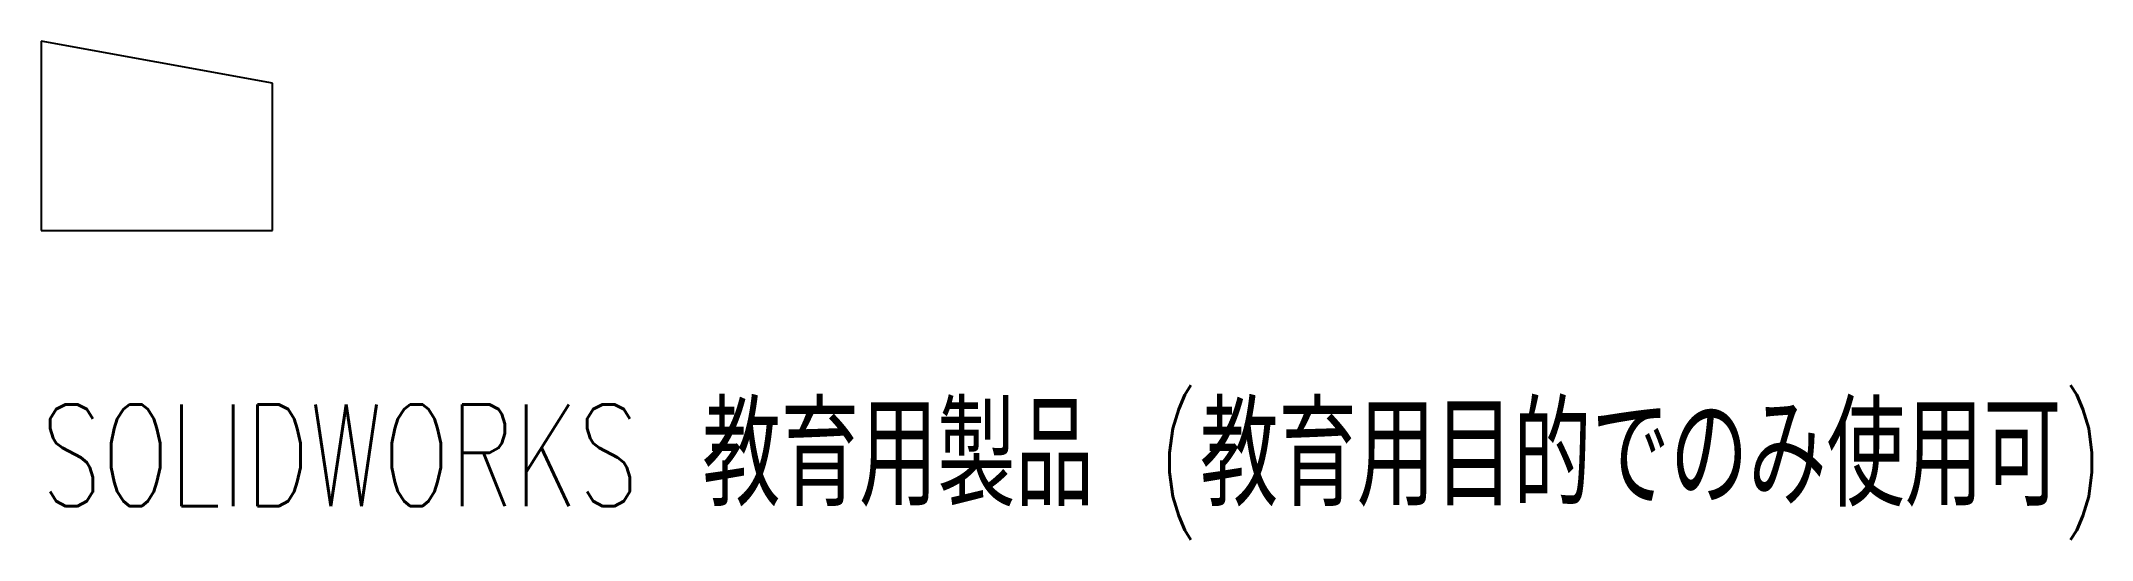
# Model space of a CAD drawing. Header units: millimetres. Extents: x 0 to 97.5, y -14.7 to 9.
import ezdxf

# ---------------------------------------------------------------- set-up
doc = ezdxf.new("R2010")
doc.units = ezdxf.units.MM
doc.styles.add('SLDTEXTSTYLE0', font='TXT', dxfattribs={"width": 0.7, "bigfont": 'bigfont'})

msp = doc.modelspace()

# ---------------------------------------------------------------- linework, layer by layer
at = {"color": 7, "linetype": 'Continuous', "lineweight": 25}
for p, q in [((0, 9), (0, 0)), ((11, 7), (0, 9)), ((11, 0), (11, 7)), ((0, 0), (11, 0))]:
    msp.add_line(p, q, dxfattribs=at)

# ---------------------------------------------------------------- texts
at = {"color": 7, "linetype": 'Continuous', "insert": (0, -8.27), "char_height": 4.83362, "attachment_point": 1, "style": 'SLDTEXTSTYLE0'}
msp.add_mtext('SOLIDWORKS 教育用製品 (教育用目的でのみ使用可)', dxfattribs=at)

doc.saveas('drawing.dxf')
